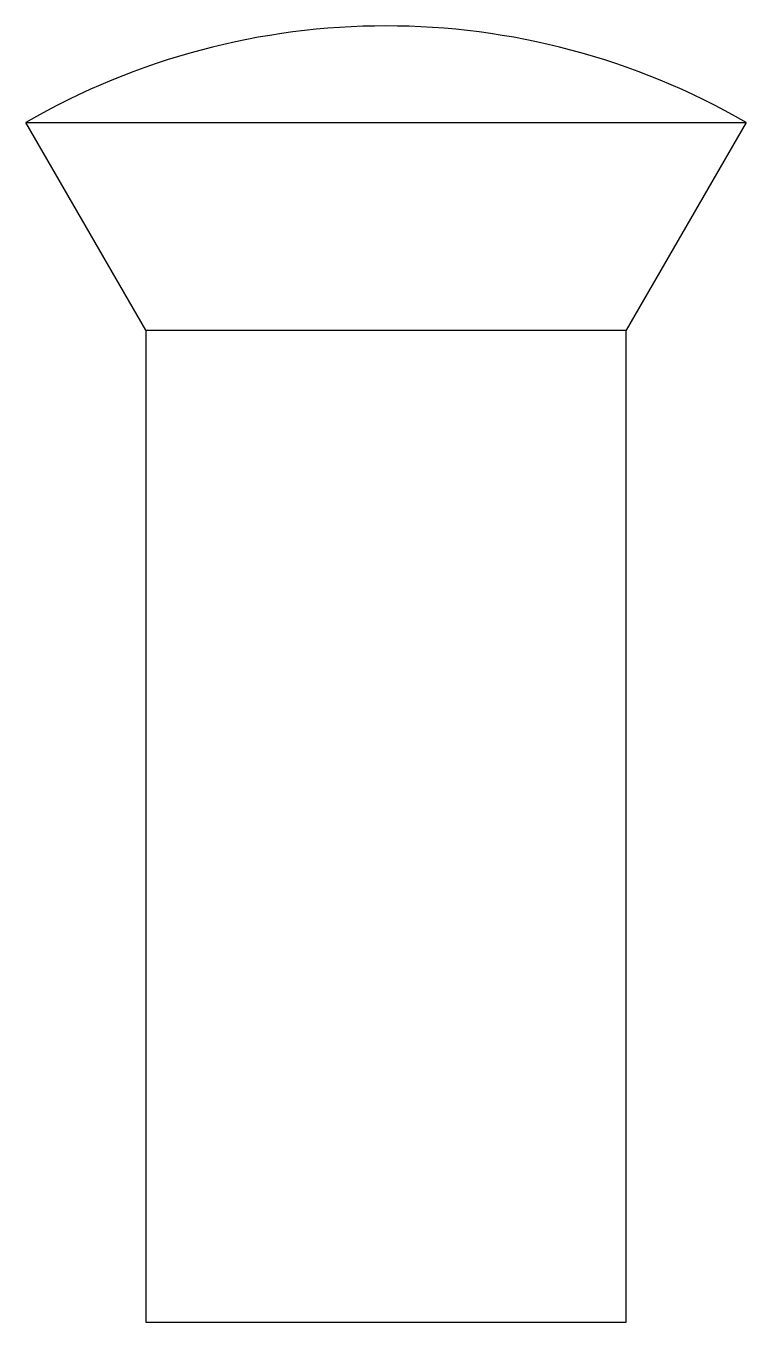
# Model space of a CAD drawing. Header units: millimetres. Extents: x -15 to 15, y -41.3 to 12.7.
import ezdxf

# ---------------------------------------------------------------- set-up
doc = ezdxf.new("R2010")
doc.units = ezdxf.units.MM
doc.header["$MEASUREMENT"] = 0

msp = doc.modelspace()

# ---------------------------------------------------------------- linework, layer by layer
for p, q in [((-10, 0), (-15, 8.66)), ((-15, 8.66), (15, 8.66)), ((15, 8.66), (10, 0)), ((-10, 0), (10, 0)), ((-10, 0), (-10, -41.34)), ((10, -41.34), (10, 0)), ((-10, -41.34), (10, -41.34))]:
    msp.add_line(p, q)
msp.add_arc((0, -17.32), 29.999, 59.9993, 120.0007)

doc.saveas('drawing.dxf')
